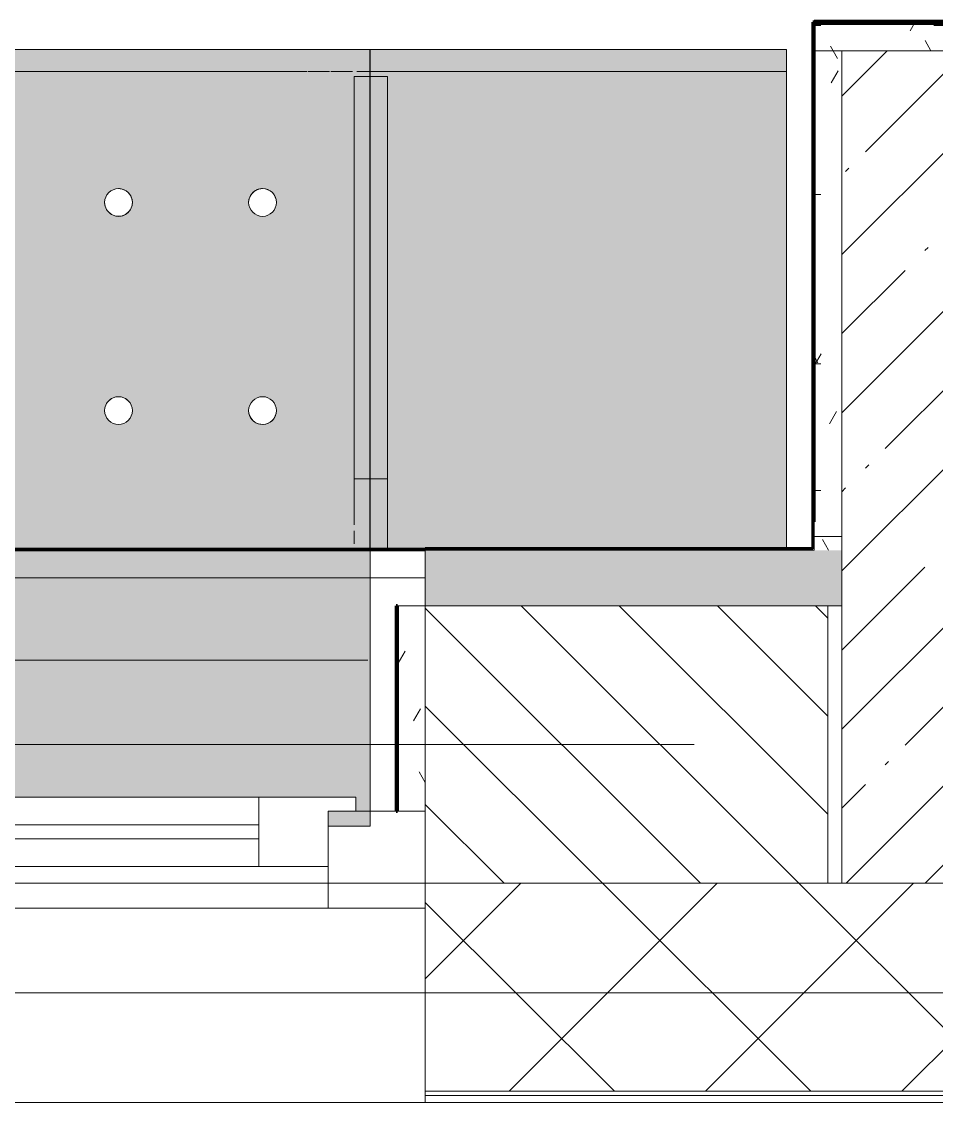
# Model space of a CAD drawing. Header units: millimetres. Extents: x -3245 to 186632, y -8553 to 29000.
# Drawn here: x 21319 to 21978, y -258 to 521 of the extents above; entities that cross this region are included whole.
import ezdxf

# ---------------------------------------------------------------- set-up
doc = ezdxf.new("R2010")
doc.units = ezdxf.units.MM
doc.linetypes.add('Осевая', pattern=[3175, 635, -476.25, 1587.5, -476.25])
for name, color, linetype, lineweight in [('A-DETL', 7, 'Continuous', 9), ('A-GLAZ', 7, 'Continuous', 9), ('A-GLAZ-1', 7, 'Continuous', 13), ('A-WALL', 7, 'Continuous', 9), ('A-WALL-IDEN', 7, 'Continuous', 9), ('I-WALL', 7, 'Continuous', 9), ('S-COLS', 7, 'Continuous', 9), ('Оси-2', 7, 'Осевая', 9)]:
    doc.layers.add(name, color=color, linetype=linetype, lineweight=lineweight)
for name, color, linetype, lineweight, true_color in [('A-WALL-1', 7, 'Continuous', 9, 0xc0c0c0), ('A-WALL-4', 7, 'Continuous', 9, 0xff80c0), ('I-WALL-10', 7, 'Continuous', 80, 0xff80c0), ('I-WALL-17', 7, 'Continuous', 53, 0xeaa7bf), ('I-WALL-18', 7, 'Continuous', 53, 0xe0bbbf), ('I-WALL-23', 7, 'Continuous', 80, 0xffd2ff), ('I-WALL-5', 7, 'Continuous', 9, 0xc0c0c0), ('I-WALL-6', 7, 'Continuous', 9, 0xcbc7bf), ('S-WALL-ANLY', 7, 'Continuous', 13, 0x008040), ('S-WALL-ANLY-1', 7, 'Continuous', 5, 0x008040), ('Знаки-2', 9, 'Continuous', 9, 0x808080), ('Знаки-3', 7, 'Continuous', 9, 0xd1cabb), ('Знаки-5', 7, 'Continuous', 9, 0xc1bbaf), ('Знаки-6', 7, 'Continuous', 9, 0xaba79f), ('Знаки-7', 7, 'Continuous', 9, 0xd5cdbe), ('Знаки-8', 7, 'Continuous', 9, 0xccc5b7), ('Знаки-9', 7, 'Continuous', 9, 0xd4ccbd)]:
    doc.layers.add(name, color=color, linetype=linetype, lineweight=lineweight, true_color=true_color)
doc.layers.add('Знаки-4', color=7, linetype='Continuous', lineweight=9, transparency=0.5)
pattern_1 = [(0, (0, 0), (121.92, 30.48), [10.058, -81.382, 10.058, -81.382, -487.68]), (0, (0, 0), (121.92, 30.48), [-182.88, 10.058, -172.822, 10.058, -81.382, -213.36]), (0, (0, 0), (121.92, 30.48), [-457.2, 10.058, -50.902, 10.058, -142.342]), (120, (45.72, 15.24), (-87.356454, 90.345817), [10.058, -81.382, 10.058, -81.382, -487.68]), (120, (45.72, 15.24), (-87.356454, 90.345817), [-182.88, 10.058, -172.822, 10.058, -81.382, -213.36]), (120, (45.72, 15.24), (-87.356454, 90.345817), [-457.2, 10.058, -50.902, 10.058, -142.342]), (240, (60.96, 76.2), (-34.563546, -120.825817), [10.058, -81.382, 10.058, -81.382, -487.68]), (240, (60.96, 76.2), (-34.563546, -120.825817), [-182.88, 10.058, -172.822, 10.058, -81.382, -213.36]), (240, (60.96, 76.2), (-34.563546, -120.825817), [-457.2, 10.058, -50.902, 10.058, -142.342])]

# ---------------------------------------------------------------- blocks, each defined once
blk = doc.blocks.new('120_Окно_СКБ_2Ст - 120_Окно_СКБ_2Ст 2800х2500_створка_-22445922-План отделки стен 2 этажа в осях 1-12')
at = {"layer": 'A-GLAZ'}
for p, q in [((1400, -57), (-1400, -57)), ((-1280, -107), (450, -107)), ((450, -117), (-1280, -117)), ((-1380, -127), (-1360.24, -127)), ((-1360.24, -127), (-1350, -127))]:
    blk.add_line(p, q, dxfattribs=at)
at = {"layer": 'A-GLAZ-1'}
for p, q in [((-1400, -127), (-1400, -57)), ((-1400, -57), (-1330, -57)), ((-1330, -57), (-1330, -127)), ((500, -87), (-1330, -87)), ((-1330, -87), (-1330, -127)), ((-1280, -137), (-1280, -87)), ((-1330, -127), (-1400, -127)), ((-1330, -127), (-1350, -127)), ((-1350, -127), (-1350, -137)), ((-1350, -137), (520, -137)), ((520, -137), (-1350, -137))]:
    blk.add_line(p, q, dxfattribs=at)
blk = doc.blocks.new('BSC_Колонна _Прямоугольная - 600х600-V61-План отделки стен 2 этажа в осях 1-12')
at = {"layer": 'S-COLS'}
h = blk.add_hatch(dxfattribs=at)
h.set_pattern_fill('FP_70', color=256, style=0, pattern_type=2)
h.set_pattern_definition([(45, (-22210, -200), (-57.02463, 57.02463), []), (45, (-22152.975, -200), (-57.02463, 57.02463), [100.806, -20.161, 3.353, -16.808])])
h.paths.add_polyline_path([(-300, -300), (300, -300), (300, 300), (-300, 300), (-300, 101.89)])
for p, q in [((300, 300), (-300, 300)), ((-300, 300), (-300, -300)), ((300, -300), (300, 300)), ((-300, -300), (300, -300))]:
    blk.add_line(p, q, dxfattribs=at)
blk = doc.blocks.new('Зашивка радиатора_ с перфорацией М4 - Зашивка радиатора_ с перфорацией М4-30943701-План отделки стен 2 этажа в осях 1-12')
at = {"layer": 'Знаки-4'}
for points in [[(2260.24, 380), (2260.24, 369), (2280.24, 369), (2280.24, 359), (1480.24, 359), (1480.24, 369), (1500.24, 369), (1500.24, 380), (1430.24, 380), (1430.24, 369), (1450.24, 369), (1450.24, 359), (-419.76, 359), (-419.76, 369), (-399.76, 369), (-399.76, 380), (-430, 380), (-430, 180), (2330, 180), (2330, 221), (2310.24, 221), (2310.24, 369), (2330, 369), (2330, 380), (2280.24, 380)], [(2283.51, -163.94), (-430, -163.94), (-429.76, -179.94), (2330, -179.59), (2330, -163.94), (2299.18, -163.94)], [(-301.77, -163.94), (-319, -164.03), (-318.32, -179.94), (-279, -179.94), (-279.68, -163.94), (-299, -163.94)], [(-285.22, -163.94), (-319, -164.03), (-318.32, -179.94), (-279, -179.94), (-279.68, -163.94), (-284.86, -163.94)], [(-290.34, -163.94), (-309, -164.84), (-308.66, -179.94), (-289, -179.94), (-289.34, -163.94)], [(-290.34, -163.94), (-309, -164.84), (-308.66, -179.94), (-289, -179.94), (-289.34, -163.94)], [(-208.66, -163.94), (-219, -165.1), (-218.32, -179.94), (-179, -179.94), (-179.68, -163.94), (-207.66, -163.94)], [(-190.34, -163.94), (-219, -165.1), (-218.32, -179.94), (-179, -179.94), (-179.68, -163.94), (-189.34, -163.94)], [(-189, -163.94), (-209, -164.4), (-208.66, -179.94), (-189, -179.94)], [(-191.93, -163.94), (-209, -164.4), (-208.66, -179.94), (-189, -179.94), (-189.34, -163.94), (-190.34, -163.94)]]:
    blk.add_hatch(color=256, dxfattribs=at).paths.add_polyline_path(points)
h = blk.add_hatch(color=256, dxfattribs=at)
h.paths.add_polyline_path([(2330.24, 180), (-430, 180), (-430, -179.94), (2330.24, -179.94), (2330.24, 136.79)])
h.paths.add_polyline_path([(892.49, 90.35), (897.49, 89.02), (901.15, 85.35), (902.49, 80.35), (901.15, 75.35), (897.49, 71.69), (892.49, 70.35), (887.49, 71.69), (883.83, 75.35), (882.49, 80.35), (883.83, 85.35), (887.49, 89.02), (889.9, 90.01)])
h.paths.add_polyline_path([(1203.74, 90.35), (1208.74, 89.02), (1212.4, 85.35), (1213.74, 80.35), (1212.4, 75.35), (1208.74, 71.69), (1203.74, 70.35), (1198.74, 71.69), (1195.08, 75.35), (1193.74, 80.35), (1195.08, 85.35), (1198.74, 89.02), (1201.15, 90.01)])
h.paths.add_polyline_path([(1307.49, 90.35), (1312.49, 89.02), (1316.15, 85.35), (1317.49, 80.35), (1316.15, 75.35), (1312.49, 71.69), (1307.49, 70.35), (1302.49, 71.69), (1298.83, 75.35), (1297.49, 80.35), (1298.83, 85.35), (1302.49, 89.02), (1304.9, 90.01)])
h.paths.add_polyline_path([(1929.99, 90.35), (1934.99, 89.02), (1938.65, 85.35), (1939.99, 80.35), (1938.65, 75.35), (1934.99, 71.69), (1929.99, 70.35), (1924.99, 71.69), (1921.33, 75.35), (1919.99, 80.35), (1921.33, 85.35), (1924.99, 89.02), (1927.4, 90.01)])
h.paths.add_polyline_path([(2033.74, 90.35), (2038.74, 89.02), (2042.4, 85.35), (2043.74, 80.35), (2042.4, 75.35), (2038.74, 71.69), (2033.74, 70.35), (2028.74, 71.69), (2025.08, 75.35), (2023.74, 80.35), (2025.08, 85.35), (2028.74, 89.02), (2031.15, 90.01)])
h.paths.add_polyline_path([(2241.24, 90.35), (2246.24, 89.02), (2249.9, 85.35), (2251.24, 80.35), (2249.9, 75.35), (2246.24, 71.69), (2241.24, 70.35), (2236.24, 71.69), (2232.58, 75.35), (2231.24, 80.35), (2232.58, 85.35), (2236.24, 89.02), (2238.65, 90.01)])
h.paths.add_polyline_path([(2137.49, 90.35), (2142.49, 89.02), (2146.15, 85.35), (2147.49, 80.35), (2146.15, 75.35), (2142.49, 71.69), (2137.49, 70.35), (2132.49, 71.69), (2128.83, 75.35), (2127.49, 80.35), (2128.83, 85.35), (2132.49, 89.02), (2134.9, 90.01)])
h.paths.add_polyline_path([(1826.24, 90.35), (1831.24, 89.02), (1834.9, 85.35), (1836.24, 80.35), (1834.9, 75.35), (1831.24, 71.69), (1826.24, 70.35), (1821.24, 71.69), (1817.58, 75.35), (1816.24, 80.35), (1817.58, 85.35), (1821.24, 89.02), (1823.65, 90.01)])
h.paths.add_polyline_path([(1411.24, 90.35), (1416.24, 89.02), (1419.9, 85.35), (1421.24, 80.35), (1419.9, 75.35), (1416.24, 71.69), (1411.24, 70.35), (1406.24, 71.69), (1402.58, 75.35), (1401.24, 80.35), (1402.58, 85.35), (1406.24, 89.02), (1408.65, 90.01)])
h.paths.add_polyline_path([(996.24, 90.35), (1001.24, 89.02), (1004.9, 85.35), (1006.24, 80.35), (1004.9, 75.35), (1001.24, 71.69), (996.24, 70.35), (991.24, 71.69), (987.58, 75.35), (986.24, 80.35), (987.58, 85.35), (991.24, 89.02), (995.21, 90.22)])
h.paths.add_polyline_path([(1099.99, 90.35), (1104.99, 89.02), (1108.65, 85.35), (1109.99, 80.35), (1108.65, 75.35), (1104.99, 71.69), (1099.99, 70.35), (1094.99, 71.69), (1091.33, 75.35), (1089.99, 80.35), (1091.33, 85.35), (1094.99, 89.02), (1097.4, 90.01)])
h.paths.add_polyline_path([(1514.99, 90.35), (1519.99, 89.02), (1523.65, 85.35), (1524.99, 80.35), (1523.65, 75.35), (1519.99, 71.69), (1514.99, 70.35), (1509.99, 71.69), (1506.33, 75.35), (1504.99, 80.35), (1506.33, 85.35), (1509.99, 89.02), (1512.4, 90.01)])
h.paths.add_polyline_path([(1722.49, 90.35), (1727.49, 89.02), (1731.15, 85.35), (1732.49, 80.35), (1731.15, 75.35), (1727.49, 71.69), (1722.49, 70.35), (1717.49, 71.69), (1713.83, 75.35), (1712.49, 80.35), (1713.83, 85.35), (1717.49, 89.02), (1719.9, 90.01)])
h.paths.add_polyline_path([(1618.74, 90.35), (1623.74, 89.02), (1627.4, 85.35), (1628.74, 80.35), (1627.4, 75.35), (1623.74, 71.69), (1618.74, 70.35), (1613.74, 71.69), (1610.08, 75.35), (1608.74, 80.35), (1610.08, 85.35), (1613.74, 89.02), (1616.15, 90.01)])
h.paths.add_polyline_path([(166.24, 90.35), (171.24, 89.02), (174.9, 85.35), (176.24, 80.35), (174.9, 75.35), (171.24, 71.69), (166.24, 70.35), (161.24, 71.69), (157.58, 75.35), (156.24, 80.35), (157.58, 85.35), (161.24, 89.02), (163.65, 90.01)])
h.paths.add_polyline_path([(-41.26, 90.35), (-36.26, 89.02), (-32.6, 85.35), (-31.26, 80.35), (-32.6, 75.35), (-36.26, 71.69), (-41.26, 70.35), (-46.26, 71.69), (-49.92, 75.35), (-51.26, 80.35), (-49.92, 85.35), (-46.26, 89.02), (-43.85, 90.01)])
h.paths.add_polyline_path([(-248.76, 90.35), (-243.76, 89.02), (-240.1, 85.35), (-238.76, 80.35), (-240.1, 75.35), (-243.76, 71.69), (-248.76, 70.35), (-253.76, 71.69), (-257.42, 75.35), (-258.76, 80.35), (-257.42, 85.35), (-253.76, 89.02), (-251.35, 90.01)])
h.paths.add_polyline_path([(581.24, 90.35), (586.24, 89.02), (589.9, 85.35), (591.24, 80.35), (589.9, 75.35), (586.24, 71.69), (581.24, 70.35), (576.24, 71.69), (572.58, 75.35), (571.24, 80.35), (572.58, 85.35), (576.24, 89.02), (578.65, 90.01)])
h.paths.add_polyline_path([(-352.51, 90.35), (-347.51, 89.02), (-343.85, 85.35), (-342.51, 80.35), (-343.85, 75.35), (-347.51, 71.69), (-352.51, 70.35), (-357.51, 71.69), (-361.17, 75.35), (-362.51, 80.35), (-361.17, 85.35), (-357.51, 89.02), (-355.1, 90.01)])
h.paths.add_polyline_path([(684.99, 90.35), (689.99, 89.02), (693.65, 85.35), (694.99, 80.35), (693.65, 75.35), (689.99, 71.69), (684.99, 70.35), (679.99, 71.69), (676.33, 75.35), (674.99, 80.35), (676.33, 85.35), (679.99, 89.02), (682.4, 90.01)])
h.paths.add_polyline_path([(-145.01, 90.35), (-140.01, 89.02), (-136.35, 85.35), (-135.01, 80.35), (-136.35, 75.35), (-140.01, 71.69), (-145.01, 70.35), (-150.01, 71.69), (-153.67, 75.35), (-155.01, 80.35), (-153.67, 85.35), (-150.01, 89.02), (-147.6, 90.01)])
h.paths.add_polyline_path([(62.49, 90.35), (67.49, 89.02), (71.15, 85.35), (72.49, 80.35), (71.15, 75.35), (67.49, 71.69), (62.49, 70.35), (57.49, 71.69), (53.83, 75.35), (52.49, 80.35), (53.83, 85.35), (57.49, 89.02), (59.9, 90.01)])
h.paths.add_polyline_path([(373.74, 90.35), (378.74, 89.02), (382.4, 85.35), (383.74, 80.35), (382.4, 75.35), (378.74, 71.69), (373.74, 70.35), (368.74, 71.69), (365.08, 75.35), (363.74, 80.35), (365.08, 85.35), (368.74, 89.02), (371.15, 90.01)])
h.paths.add_polyline_path([(477.49, 90.35), (482.49, 89.02), (486.15, 85.35), (487.49, 80.35), (486.15, 75.35), (482.49, 71.69), (477.49, 70.35), (472.49, 71.69), (468.83, 75.35), (467.49, 80.35), (468.83, 85.35), (472.49, 89.02), (474.9, 90.01)])
h.paths.add_polyline_path([(788.74, 90.35), (793.74, 89.02), (797.4, 85.35), (798.74, 80.35), (797.4, 75.35), (793.74, 71.69), (788.74, 70.35), (783.74, 71.69), (780.08, 75.35), (778.74, 80.35), (780.08, 85.35), (783.74, 89.02), (786.15, 90.01)])
h.paths.add_polyline_path([(269.99, 90.35), (274.99, 89.02), (278.65, 85.35), (279.99, 80.35), (278.65, 75.35), (274.99, 71.69), (269.99, 70.35), (264.99, 71.69), (261.33, 75.35), (259.99, 80.35), (261.33, 85.35), (264.99, 89.02), (267.4, 90.01)])
h.paths.add_polyline_path([(2033.74, -59.65), (2038.74, -60.98), (2042.4, -64.65), (2043.74, -69.65), (2042.4, -74.65), (2038.74, -78.31), (2033.74, -79.65), (2028.74, -78.31), (2025.08, -74.65), (2023.74, -69.65), (2025.08, -64.65), (2028.74, -60.98), (2031.15, -59.99)])
h.paths.add_polyline_path([(2137.49, -59.65), (2142.49, -60.98), (2146.15, -64.65), (2147.49, -69.65), (2146.15, -74.65), (2142.49, -78.31), (2137.49, -79.65), (2132.49, -78.31), (2128.83, -74.65), (2127.49, -69.65), (2128.83, -64.65), (2132.49, -60.98), (2134.9, -59.99)])
h.paths.add_polyline_path([(1722.49, -59.65), (1727.49, -60.98), (1731.15, -64.65), (1732.49, -69.65), (1731.15, -74.65), (1727.49, -78.31), (1722.49, -79.65), (1717.49, -78.31), (1713.83, -74.65), (1712.49, -69.65), (1713.83, -64.65), (1717.49, -60.98), (1719.9, -59.99)])
h.paths.add_polyline_path([(1929.99, -59.65), (1934.99, -60.98), (1938.65, -64.65), (1939.99, -69.65), (1938.65, -74.65), (1934.99, -78.31), (1929.99, -79.65), (1924.99, -78.31), (1921.33, -74.65), (1919.99, -69.65), (1921.33, -64.65), (1924.99, -60.98), (1927.4, -59.99)])
h.paths.add_polyline_path([(788.74, -59.65), (793.74, -60.98), (797.4, -64.65), (798.74, -69.65), (797.4, -74.65), (793.74, -78.31), (788.74, -79.65), (783.74, -78.31), (780.08, -74.65), (778.74, -69.65), (780.08, -64.65), (783.74, -60.98), (786.15, -59.99)])
h.paths.add_polyline_path([(996.24, -59.65), (1001.24, -60.98), (1004.9, -64.65), (1006.24, -69.65), (1004.9, -74.65), (1001.24, -78.31), (996.24, -79.65), (991.24, -78.31), (987.58, -74.65), (986.24, -69.65), (987.58, -64.65), (991.24, -60.98), (995.21, -59.78)])
h.paths.add_polyline_path([(892.49, -59.65), (897.49, -60.98), (901.15, -64.65), (902.49, -69.65), (901.15, -74.65), (897.49, -78.31), (892.49, -79.65), (887.49, -78.31), (883.83, -74.65), (882.49, -69.65), (883.83, -64.65), (887.49, -60.98), (889.9, -59.99)])
h.paths.add_polyline_path([(1099.99, -59.65), (1104.99, -60.98), (1108.65, -64.65), (1109.99, -69.65), (1108.65, -74.65), (1104.99, -78.31), (1099.99, -79.65), (1094.99, -78.31), (1091.33, -74.65), (1089.99, -69.65), (1091.33, -64.65), (1094.99, -60.98), (1097.4, -59.99)])
h.paths.add_polyline_path([(1826.24, -59.65), (1831.24, -60.98), (1834.9, -64.65), (1836.24, -69.65), (1834.9, -74.65), (1831.24, -78.31), (1826.24, -79.65), (1821.24, -78.31), (1817.58, -74.65), (1816.24, -69.65), (1817.58, -64.65), (1821.24, -60.98), (1823.65, -59.99)])
h.paths.add_polyline_path([(2241.24, -59.65), (2246.24, -60.98), (2249.9, -64.65), (2251.24, -69.65), (2249.9, -74.65), (2246.24, -78.31), (2241.24, -79.65), (2236.24, -78.31), (2232.58, -74.65), (2231.24, -69.65), (2232.58, -64.65), (2236.24, -60.98), (2238.65, -59.99)])
h.paths.add_polyline_path([(1307.49, -59.65), (1312.49, -60.98), (1316.15, -64.65), (1317.49, -69.65), (1316.15, -74.65), (1312.49, -78.31), (1307.49, -79.65), (1302.49, -78.31), (1298.83, -74.65), (1297.49, -69.65), (1298.83, -64.65), (1302.49, -60.98), (1304.9, -59.99)])
h.paths.add_polyline_path([(1514.99, -59.65), (1519.99, -60.98), (1523.65, -64.65), (1524.99, -69.65), (1523.65, -74.65), (1519.99, -78.31), (1514.99, -79.65), (1509.99, -78.31), (1506.33, -74.65), (1504.99, -69.65), (1506.33, -64.65), (1509.99, -60.98), (1512.4, -59.99)])
h.paths.add_polyline_path([(1618.74, -59.65), (1623.74, -60.98), (1627.4, -64.65), (1628.74, -69.65), (1627.4, -74.65), (1623.74, -78.31), (1618.74, -79.65), (1613.74, -78.31), (1610.08, -74.65), (1608.74, -69.65), (1610.08, -64.65), (1613.74, -60.98), (1616.15, -59.99)])
h.paths.add_polyline_path([(1411.24, -59.65), (1416.24, -60.98), (1419.9, -64.65), (1421.24, -69.65), (1419.9, -74.65), (1416.24, -78.31), (1411.24, -79.65), (1406.24, -78.31), (1402.58, -74.65), (1401.24, -69.65), (1402.58, -64.65), (1406.24, -60.98), (1408.65, -59.99)])
h.paths.add_polyline_path([(1203.74, -59.65), (1208.74, -60.98), (1212.4, -64.65), (1213.74, -69.65), (1212.4, -74.65), (1208.74, -78.31), (1203.74, -79.65), (1198.74, -78.31), (1195.08, -74.65), (1193.74, -69.65), (1195.08, -64.65), (1198.74, -60.98), (1201.15, -59.99)])
h.paths.add_polyline_path([(62.49, -59.65), (67.49, -60.98), (71.15, -64.65), (72.49, -69.65), (71.15, -74.65), (67.49, -78.31), (62.49, -79.65), (57.49, -78.31), (53.83, -74.65), (52.49, -69.65), (53.83, -64.65), (57.49, -60.98), (59.9, -59.99)])
h.paths.add_polyline_path([(-248.76, -59.65), (-243.76, -60.98), (-240.1, -64.65), (-238.76, -69.65), (-240.1, -74.65), (-243.76, -78.31), (-248.76, -79.65), (-253.76, -78.31), (-257.42, -74.65), (-258.76, -69.65), (-257.42, -64.65), (-253.76, -60.98), (-251.35, -59.99)])
h.paths.add_polyline_path([(166.24, -59.65), (171.24, -60.98), (174.9, -64.65), (176.24, -69.65), (174.9, -74.65), (171.24, -78.31), (166.24, -79.65), (161.24, -78.31), (157.58, -74.65), (156.24, -69.65), (157.58, -64.65), (161.24, -60.98), (163.65, -59.99)])
h.paths.add_polyline_path([(269.99, -59.65), (274.99, -60.98), (278.65, -64.65), (279.99, -69.65), (278.65, -74.65), (274.99, -78.31), (269.99, -79.65), (264.99, -78.31), (261.33, -74.65), (259.99, -69.65), (261.33, -64.65), (264.99, -60.98), (267.4, -59.99)])
h.paths.add_polyline_path([(373.74, -59.65), (378.74, -60.98), (382.4, -64.65), (383.74, -69.65), (382.4, -74.65), (378.74, -78.31), (373.74, -79.65), (368.74, -78.31), (365.08, -74.65), (363.74, -69.65), (365.08, -64.65), (368.74, -60.98), (371.15, -59.99)])
h.paths.add_polyline_path([(477.49, -59.65), (482.49, -60.98), (486.15, -64.65), (487.49, -69.65), (486.15, -74.65), (482.49, -78.31), (477.49, -79.65), (472.49, -78.31), (468.83, -74.65), (467.49, -69.65), (468.83, -64.65), (472.49, -60.98), (474.9, -59.99)])
h.paths.add_polyline_path([(-352.51, -59.65), (-347.51, -60.98), (-343.85, -64.65), (-342.51, -69.65), (-343.85, -74.65), (-347.51, -78.31), (-352.51, -79.65), (-357.51, -78.31), (-361.17, -74.65), (-362.51, -69.65), (-361.17, -64.65), (-357.51, -60.98), (-355.1, -59.99)])
h.paths.add_polyline_path([(-41.26, -59.65), (-36.26, -60.98), (-32.6, -64.65), (-31.26, -69.65), (-32.6, -74.65), (-36.26, -78.31), (-41.26, -79.65), (-46.26, -78.31), (-49.92, -74.65), (-51.26, -69.65), (-49.92, -64.65), (-46.26, -60.98), (-43.85, -59.99)])
h.paths.add_polyline_path([(-145.01, -59.65), (-140.01, -60.98), (-136.35, -64.65), (-135.01, -69.65), (-136.35, -74.65), (-140.01, -78.31), (-145.01, -79.65), (-150.01, -78.31), (-153.67, -74.65), (-155.01, -69.65), (-153.67, -64.65), (-150.01, -60.98), (-147.6, -59.99)])
h.paths.add_polyline_path([(581.24, -59.65), (586.24, -60.98), (589.9, -64.65), (591.24, -69.65), (589.9, -74.65), (586.24, -78.31), (581.24, -79.65), (576.24, -78.31), (572.58, -74.65), (571.24, -69.65), (572.58, -64.65), (576.24, -60.98), (578.65, -59.99)])
h.paths.add_polyline_path([(684.99, -59.65), (689.99, -60.98), (693.65, -64.65), (694.99, -69.65), (693.65, -74.65), (689.99, -78.31), (684.99, -79.65), (679.99, -78.31), (676.33, -74.65), (674.99, -69.65), (676.33, -64.65), (679.99, -60.98), (682.4, -59.99)])
at = {"layer": 'Знаки-2'}
for p, q in [((-399.76, 380), (-430, 380)), ((-430, 380), (-430, 180)), ((-430, 180), (2330, 180)), ((2330.24, 180), (-430, 180)), ((-430, 180), (-430, -179.94)), ((-430, -179.94), (2330.24, -179.94))]:
    blk.add_line(p, q, dxfattribs=at)
for centre, start, end in [((-352.51, 80.35), 0, 180), ((-248.76, 80.35), 0, 180), ((-352.51, 80.35), 180, 0), ((-248.76, 80.35), 180, 0), ((-352.51, -69.65), 0, 180), ((-248.76, -69.65), 0, 180), ((-352.51, -69.65), 180, 0), ((-248.76, -69.65), 180, 0)]:
    blk.add_arc(centre, 10, start, end, dxfattribs=at)
at = {"layer": 'Знаки-3'}
for p, q in [((-430, -163.94), (-430, -179.94)), ((-309, -163.94), (-318.32, -163.94)), ((-307.72, -163.94), (-304.18, -163.94)), ((-304.18, -163.94), (-307.72, -163.94)), ((-304, -163.94), (-301.8, -163.94)), ((-301.8, -163.94), (-304, -163.94)), ((-301.61, -163.94), (-294, -163.94)), ((-294, -163.94), (-301.61, -163.94)), ((-293.82, -163.94), (-290.28, -163.94)), ((-290.28, -163.94), (-293.82, -163.94)), ((-285.22, -163.94), (-289, -163.94)), ((-279.68, -163.94), (-284.86, -163.94)), ((-209, -163.94), (-218.32, -163.94)), ((-209, -163.94), (-208.66, -163.94)), ((-206.07, -163.94), (-209, -163.94)), ((-208.66, -163.94), (-204.19, -163.94)), ((-204.19, -163.94), (-206.07, -163.94)), ((-204, -163.94), (-202.49, -163.94)), ((-202.49, -163.94), (-204, -163.94)), ((-201.59, -163.94), (-194, -163.94)), ((-196.41, -163.94), (-201.59, -163.94)), ((-194, -163.94), (-196.41, -163.94)), ((-193.81, -163.94), (-191.93, -163.94)), ((-189.34, -163.94), (-193.81, -163.94)), ((-191.93, -163.94), (-189, -163.94)), ((-189, -163.94), (-189.34, -163.94)), ((-179.68, -163.94), (-189, -163.94)), ((-318.32, -179.94), (-309, -179.94)), ((-307.72, -179.94), (-304.18, -179.94)), ((-304.18, -179.94), (-307.72, -179.94)), ((-304, -179.94), (-294, -179.94)), ((-294, -179.94), (-304, -179.94)), ((-293.82, -179.94), (-290.28, -179.94)), ((-290.28, -179.94), (-293.82, -179.94)), ((-289, -179.94), (-279.68, -179.94)), ((-218.32, -179.94), (-209, -179.94)), ((-209, -179.94), (-204.19, -179.94)), ((-204.19, -179.94), (-209, -179.94)), ((-204, -179.94), (-194, -179.94)), ((-194, -179.94), (-204, -179.94)), ((-193.81, -179.94), (-189, -179.94)), ((-189, -179.94), (-193.81, -179.94)), ((-189, -179.94), (-179.68, -179.94))]:
    blk.add_line(p, q, dxfattribs=at)
at = {"layer": 'Знаки-5'}
for p, q in [((-430, -179.94), (-430, 180)), ((2330, 180), (-429.76, 180)), ((-429.76, 180), (2330, 180)), ((-430, -163.94), (-430, -179.94)), ((-420.39, -163.94), (-429.76, -163.94)), ((-401.59, -163.94), (-417.27, -163.94)), ((-385.1, -163.94), (-400.77, -163.94)), ((-319, -163.94), (-384.53, -163.94)), ((-319, -163.94), (-285.19, -163.94)), ((-285.19, -163.94), (-319, -163.94)), ((-284.86, -163.94), (-279, -163.94)), ((-279, -163.94), (-284.86, -163.94)), ((-219.01, -163.94), (-279, -163.94)), ((-219, -163.94), (-209, -163.94)), ((-209, -163.94), (-219, -163.94)), ((-209, -163.94), (-202.49, -163.94)), ((-202.49, -163.94), (-209, -163.94)), ((-201.59, -163.94), (-189, -163.94)), ((-189, -163.94), (-201.59, -163.94)), ((-189, -163.94), (-179, -163.94)), ((-179, -163.94), (-189, -163.94)), ((-429.76, -179.94), (-319, -179.94)), ((-319, -179.94), (-279, -179.94)), ((-279, -179.94), (-319, -179.94)), ((-279, -179.94), (-219, -179.94)), ((-219, -179.94), (-209, -179.94)), ((-209, -179.94), (-219, -179.94)), ((-209, -179.94), (-189, -179.94)), ((-208.66, -179.94), (-209, -179.94)), ((-189, -179.94), (-208.66, -179.94)), ((-189, -179.94), (-179, -179.94)), ((-179, -179.94), (-189, -179.94))]:
    blk.add_line(p, q, dxfattribs=at)
at = {"layer": 'Знаки-6'}
for p, q in [((-430, 180), (-430, 380)), ((-430, 380), (-399.76, 380)), ((-429.76, -163.94), (-420.39, -163.94)), ((-417.27, -163.94), (-401.59, -163.94)), ((-400.77, -163.94), (-385.1, -163.94)), ((-384.53, -163.94), (2282.94, -163.94)), ((2330.24, -179.94), (-429.76, -179.94)), ((2330, -179.94), (-429.76, -179.94))]:
    blk.add_line(p, q, dxfattribs=at)
for centre, start, end in [((-352.51, 80.35), 0, 165), ((-248.76, 80.35), 0, 180), ((-352.51, 80.35), 165, 180), ((-352.51, 80.35), 180, 360), ((-248.76, 80.35), 180, 225), ((-248.76, 80.35), 345, 0), ((-248.76, 80.35), 225, 345), ((-352.51, -69.65), 0, 180), ((-248.76, -69.65), 75, 180), ((-248.76, -69.65), 60, 75), ((-248.76, -69.65), 30, 60), ((-352.51, -69.65), 180, 225), ((-352.51, -69.65), 300, 360), ((-248.76, -69.65), 180, 255), ((-248.76, -69.65), 270, 360), ((-248.76, -69.65), 0, 30), ((-352.51, -69.65), 225, 270), ((-352.51, -69.65), 270, 285), ((-352.51, -69.65), 285, 300), ((-248.76, -69.65), 255, 270)]:
    blk.add_arc(centre, 10, start, end, dxfattribs=at)
at = {"layer": 'Знаки-7'}
for p, q in [((-304.18, -163.94), (-307.66, -163.94)), ((-301.77, -163.94), (-304, -163.94)), ((-294, -163.94), (-301.59, -163.94)), ((-290.34, -163.94), (-293.82, -163.94)), ((-204.18, -163.94), (-207.66, -163.94)), ((-202.46, -163.94), (-204, -163.94)), ((-194, -163.94), (-201.59, -163.94)), ((-190.34, -163.94), (-193.82, -163.94)), ((-307.66, -179.94), (-304.18, -179.94)), ((-304, -179.94), (-294, -179.94)), ((-293.82, -179.94), (-290.34, -179.94)), ((-207.66, -179.94), (-204.18, -179.94)), ((-204, -179.94), (-194, -179.94)), ((-193.82, -179.94), (-190.34, -179.94))]:
    blk.add_line(p, q, dxfattribs=at)
at = {"layer": 'Знаки-8'}
for p, q in [((-319, -163.94), (-309, -163.94)), ((-309, -163.94), (-319, -163.94)), ((-309, -163.94), (-304.19, -163.94)), ((-304.19, -163.94), (-309, -163.94)), ((-304, -163.94), (-301.78, -163.94)), ((-301.78, -163.94), (-304, -163.94)), ((-301.59, -163.94), (-294, -163.94)), ((-294, -163.94), (-301.59, -163.94)), ((-293.81, -163.94), (-289, -163.94)), ((-289, -163.94), (-293.81, -163.94)), ((-289, -163.94), (-285.19, -163.94)), ((-285.19, -163.94), (-289, -163.94)), ((-284.86, -163.94), (-279, -163.94)), ((-279, -163.94), (-284.86, -163.94)), ((-219, -163.94), (-218.32, -163.94)), ((-209, -163.94), (-219, -163.94)), ((-218.32, -163.94), (-216.32, -163.94)), ((-216.32, -163.94), (-213.14, -163.94)), ((-213.14, -163.94), (-209, -163.94)), ((-207.72, -163.94), (-204.18, -163.94)), ((-204.18, -163.94), (-207.72, -163.94)), ((-204, -163.94), (-202.48, -163.94)), ((-202.48, -163.94), (-204, -163.94)), ((-201.61, -163.94), (-194, -163.94)), ((-194, -163.94), (-201.61, -163.94)), ((-193.82, -163.94), (-190.28, -163.94)), ((-190.28, -163.94), (-193.82, -163.94)), ((-189, -163.94), (-179, -163.94)), ((-179, -163.94), (-189, -163.94)), ((-319, -179.94), (-309, -179.94)), ((-309, -179.94), (-319, -179.94)), ((-309, -179.94), (-304.19, -179.94)), ((-304.19, -179.94), (-309, -179.94)), ((-304, -179.94), (-294, -179.94)), ((-294, -179.94), (-304, -179.94)), ((-293.81, -179.94), (-289, -179.94)), ((-289, -179.94), (-293.81, -179.94)), ((-289, -179.94), (-279, -179.94)), ((-279, -179.94), (-289, -179.94)), ((-219, -179.94), (-209, -179.94)), ((-209, -179.94), (-219, -179.94)), ((-207.72, -179.94), (-204.18, -179.94)), ((-204.18, -179.94), (-207.72, -179.94)), ((-204, -179.94), (-194, -179.94)), ((-194, -179.94), (-204, -179.94)), ((-193.82, -179.94), (-190.28, -179.94)), ((-190.28, -179.94), (-193.82, -179.94)), ((-189, -179.94), (-179, -179.94)), ((-179, -179.94), (-189, -179.94))]:
    blk.add_line(p, q, dxfattribs=at)
at = {"layer": 'Знаки-9'}
for p, q in [((-309, -163.94), (-304.19, -163.94)), ((-308.66, -163.94), (-309, -163.94)), ((-307.66, -163.94), (-308.66, -163.94)), ((-306.07, -163.94), (-307.66, -163.94)), ((-304.19, -163.94), (-306.07, -163.94)), ((-304, -163.94), (-301.78, -163.94)), ((-301.78, -163.94), (-304, -163.94)), ((-301.59, -163.94), (-294, -163.94)), ((-294, -163.94), (-301.59, -163.94)), ((-293.81, -163.94), (-289, -163.94)), ((-289, -163.94), (-293.81, -163.94)), ((-207.72, -163.94), (-204.18, -163.94)), ((-204.18, -163.94), (-207.72, -163.94)), ((-204, -163.94), (-202.48, -163.94)), ((-202.48, -163.94), (-204, -163.94)), ((-201.61, -163.94), (-194, -163.94)), ((-194, -163.94), (-201.61, -163.94)), ((-193.82, -163.94), (-190.28, -163.94)), ((-190.28, -163.94), (-193.82, -163.94)), ((-309, -179.94), (-307.66, -179.94)), ((-304.19, -179.94), (-309, -179.94)), ((-307.66, -179.94), (-304.19, -179.94)), ((-304, -179.94), (-301.59, -179.94)), ((-294, -179.94), (-304, -179.94)), ((-301.59, -179.94), (-294, -179.94)), ((-293.81, -179.94), (-289.34, -179.94)), ((-289, -179.94), (-293.81, -179.94)), ((-289.34, -179.94), (-289, -179.94)), ((-207.72, -179.94), (-204.18, -179.94)), ((-204.18, -179.94), (-207.72, -179.94)), ((-204, -179.94), (-194, -179.94)), ((-194, -179.94), (-204, -179.94)), ((-193.82, -179.94), (-190.28, -179.94)), ((-190.28, -179.94), (-193.82, -179.94))]:
    blk.add_line(p, q, dxfattribs=at)
blk = doc.blocks.new('Зашивка_ опоясывающая панель - Зашивка_ опоясывающая панель-V89-План отделки стен 2 этажа в осях 1-12')
at = {"layer": 'Знаки-4'}
for points in [[(-406, -110), (-406, 180), (-430, 180), (-430, -110), (-418.51, -110)], [(-423.17, -160), (-406, -160), (-406, 180), (-430, 180), (-430, -160), (-423.61, -160)]]:
    blk.add_hatch(color=256, dxfattribs=at).paths.add_polyline_path(points)
at = {"layer": 'Знаки-5'}
for p, q in [((-430, 180), (-430, -110)), ((-430, -110), (-430, 180)), ((-430, 180), (-418.75, 180)), ((-430, 180), (-418.75, 180)), ((-418.51, 180), (-406, 180)), ((-418.51, 180), (-406, 180)), ((-406, 180), (-406, -110)), ((-406, -110), (-406, 180)), ((-430, -110), (-430, -143.06)), ((-430, -110), (-418.75, -110)), ((-430, -110), (-418.75, -110)), ((-418.51, -110), (-406, -110)), ((-418.51, -110), (-406, -110)), ((-406, -160), (-406, -110)), ((-430, -147.46), (-430, -154.59)), ((-430, -154.75), (-430, -156.71)), ((-424.48, -160), (-430, -160)), ((-406, -160), (-418.75, -160))]:
    blk.add_line(p, q, dxfattribs=at)
at = {"layer": 'Знаки-6'}
for p, q in [((-430, -143.06), (-430, 180)), ((-430, 180), (-418.75, 180)), ((-418.51, 180), (-406, 180)), ((-406, 180), (-406, -160)), ((-430, -154.59), (-430, -147.46)), ((-430, -156.71), (-430, -154.75)), ((-430, -160), (-424.48, -160)), ((-418.75, -160), (-406, -160))]:
    blk.add_line(p, q, dxfattribs=at)
at = {"layer": 'Знаки-8'}
for p, q in [((-430, 180), (-430, -110)), ((-430, 180), (-418.75, 180)), ((-418.51, 180), (-406, 180)), ((-406, -110), (-406, 180))]:
    blk.add_line(p, q, dxfattribs=at)
blk = doc.blocks.new('Зашивка без перфорации М3 - М3_2-V91-План отделки стен 2 этажа в осях 1-12')
at = {"layer": 'Знаки-4'}
for points in [[(-214.46, 180), (-430, 180), (-430, -179.94), (-129.76, -179.94), (-129.76, 180)], [(-214.46, -163.94), (-430, -163.94), (-430, -179.94), (-130, -179.94), (-130, -163.94)]]:
    blk.add_hatch(color=256, dxfattribs=at).paths.add_polyline_path(points)
at = {"layer": 'Знаки-2'}
for p, q in [((-129.76, 180), (-430, 180)), ((-430, 180), (-430, -179.94)), ((-129.76, -179.94), (-129.76, 180)), ((-430, -179.94), (-129.76, -179.94))]:
    blk.add_line(p, q, dxfattribs=at)
at = {"layer": 'Знаки-3'}
blk.add_line((-130, -163.94), (-130, -179.94), dxfattribs=at)
at = {"layer": 'Знаки-5'}
for p, q in [((-129.76, 179.12), (-129.76, -179.53)), ((-130, -163.94), (-430, -163.94)), ((-430, -163.94), (-430, -179.94)), ((-130, -179.94), (-130, -163.94)), ((-430, -179.94), (-130, -179.94))]:
    blk.add_line(p, q, dxfattribs=at)
at = {"layer": 'Знаки-6'}
for p, q in [((-430, -179.94), (-430, 180)), ((-430, 180), (-130, 180)), ((-430, -163.94), (-130, -163.94)), ((-430, -163.94), (-430, -179.94)), ((-130, -179.94), (-430, -179.94)), ((-130, -179.94), (-430, -179.94))]:
    blk.add_line(p, q, dxfattribs=at)

msp = doc.modelspace()

# ---------------------------------------------------------------- hatches: boundary and pattern name
at = {"layer": 'A-WALL'}
h = msp.add_hatch(dxfattribs=at)
h.set_pattern_fill('FP_18', color=256, style=0, pattern_type=2)
h.set_pattern_definition([(135, (0, 0), (-35.35534, -35.35534), [])])
h.paths.add_polyline_path([(18160, -100), (18810, -100), (18810, 100), (18160, 100), (18160, 66.53)])
h.paths.add_polyline_path([(21654.7, -100), (21900, -100), (21900, 100), (21610, 100), (21610, -100)])
h = msp.add_hatch(dxfattribs=at)
h.set_pattern_fill('FP_14', color=256, style=0, pattern_type=2)
h.set_pattern_definition([(45, (0, 0), (-70.71068, 70.71068), []), (135, (0, 0), (-70.71068, -70.71068), [])])
h.paths.add_polyline_path([(24810, -250), (26409.74, -250), (26409.74, -100), (24810, -100), (24810, -168.83)])
h.paths.add_polyline_path([(38887.65, -250), (38887.65, -100), (37990, -100), (37990, -250), (38540, -250)])
h.paths.add_polyline_path([(33010, -250), (33870, -250), (33870, -100), (33010, -100)])
h.paths.add_polyline_path([(34770, -250), (35890, -250), (35890, -100), (34770, -100)])
h.paths.add_polyline_path([(29209.74, -250), (30910, -250), (30910, -100), (29209.74, -100), (29209.74, -168.83)])
h.paths.add_polyline_path([(21654.7, -250), (22710, -250), (22710, -100), (21610, -100), (21610, -250)])
h.paths.add_polyline_path([(18299.88, -250), (18810, -250), (18810, -100), (18160, -100), (18160, -250)])
h.paths.add_polyline_path([(8560, -250), (8560, -100), (4630, -100), (4630, -250), (8235.4, -250)])
h.paths.add_polyline_path([(11660, -250), (13010, -250), (13010, -100), (11660, -100), (11660, -168.83)])
h.paths.add_polyline_path([(16957.95, -250), (17260, -250), (17260, -100), (16110, -100), (16110, -250), (16286.98, -250)])
h.paths.add_polyline_path([(3730, -250), (3730, -100), (-260, -100), (-260, -250), (3538.65, -250)])
at = {"layer": 'I-WALL'}
h = msp.add_hatch(dxfattribs=at)
h.set_pattern_fill('FP_89', color=256, style=0, pattern_type=2)
h.set_pattern_definition(pattern_1)
h.paths.add_polyline_path([(22661.15, 500), (22710, 500), (22710, 520), (21890, 520), (21890, 500), (22510, 500)])
h = msp.add_hatch(dxfattribs=at)
h.set_pattern_fill('FP_89', color=256, style=0, pattern_type=2)
h.set_pattern_definition(pattern_1)
h.paths.add_polyline_path([(21910, 140), (21910, 500), (21890, 500), (21890, 140)])
h = msp.add_hatch(dxfattribs=at)
h.set_pattern_fill('FP_89', color=256, style=0, pattern_type=2)
h.set_pattern_definition(pattern_1)
h.paths.add_polyline_path([(21890, 150), (21910, 150), (21910, 500), (21890, 500), (21890, 301.89)])
h = msp.add_hatch(dxfattribs=at)
h.set_pattern_fill('FP_89', color=256, style=0, pattern_type=2)
h.set_pattern_definition(pattern_1)
h.paths.add_polyline_path([(21900, 100), (21910, 100), (21910, 140), (21610, 140), (21610, 100), (21654.7, 100)])
h.paths.add_polyline_path([(18299.88, 100), (18810, 100), (18810, 140), (18160, 140), (18160, 100)])
h = msp.add_hatch(dxfattribs=at)
h.set_pattern_fill('FP_89', color=256, style=0, pattern_type=2)
h.set_pattern_definition(pattern_1)
h.paths.add_polyline_path([(21590, -48), (21610, -48), (21610, 100), (21590, 100), (21590, 66.53)])

# ---------------------------------------------------------------- linework, layer by layer
at = {"layer": 'A-DETL'}
msp.add_line((21890, 500), (39099.79, 500), dxfattribs=at)
at = {"layer": 'A-WALL'}
for p, q in [((21890, 141), (21890, 140)), ((21890, 140), (21610, 140)), ((21900, 100), (21610, 100)), ((21610, -250), (22710, -250)), ((21610, -253), (22710, -253))]:
    msp.add_line(p, q, dxfattribs=at)
at = {"layer": 'A-WALL-1'}
for p, q in [((21900, -100), (21900, 100)), ((21610, -48), (21610, -258)), ((18160, -100), (21910, -100)), ((21610, -258), (18160, -258)), ((38887.65, -258), (21610, -258))]:
    msp.add_line(p, q, dxfattribs=at)
at = {"layer": 'A-WALL-4'}
msp.add_line((21890, 141), (21890, 160.5), dxfattribs=at)
at = {"layer": 'A-WALL-IDEN'}
msp.add_line((21568.69, 60.77), (21196.62, 60.77), dxfattribs=at)
at = {"layer": 'I-WALL-10'}
for p, q in [((21890, 520.5), (21889, 520.5)), ((21889, 520.5), (21889, 141)), ((21889, 520), (22730, 520)), ((22731, 521), (21890, 521)), ((21890, 521), (21890, 520.5)), ((21890, 160.5), (21890, 520)), ((21889, 160.5), (21890, 160.5)), ((21889, 141), (21610, 141)), ((21610, 141), (21610, 140))]:
    msp.add_line(p, q, dxfattribs=at)
at = {"layer": 'I-WALL-17'}
for p, q in [((21570.24, 141), (21610, 141)), ((21610, 140), (18810.24, 140))]:
    msp.add_line(p, q, dxfattribs=at)
at = {"layer": 'I-WALL-18'}
msp.add_line((18810.24, 141), (21570, 141), dxfattribs=at)
at = {"layer": 'I-WALL-23'}
for p, q in [((21590, 100), (21589, 100)), ((21589, 100), (21589, -48)), ((21590, -48), (21590, 100)), ((21589, -48), (21590, -48))]:
    msp.add_line(p, q, dxfattribs=at)
at = {"layer": 'I-WALL-5'}
for p, q in [((21890, 150), (21910, 150)), ((21610, -48), (21610, 140)), ((21610, 100), (21590, 100)), ((21900, 100), (21910, 100)), ((21590, -48), (21610, -48))]:
    msp.add_line(p, q, dxfattribs=at)
at = {"layer": 'I-WALL-6'}
msp.add_line((18810.24, 120), (21610, 120), dxfattribs=at)
at = {"layer": 'S-WALL-ANLY'}
for p, q in [((21610, -179), (18810, -179)), ((18810, -179), (21610, -179))]:
    msp.add_line(p, q, dxfattribs=at)
at = {"layer": 'S-WALL-ANLY-1'}
msp.add_line((21610, -179), (22710, -179), dxfattribs=at)
at = {"layer": 'Оси-2'}
msp.add_line((54.96, 0), (35770, 0), dxfattribs=at)

# ---------------------------------------------------------------- block references
at = {"layer": 'A-GLAZ', "rotation": 180}
msp.add_blockref('120_Окно_СКБ_2Ст - 120_Окно_СКБ_2Ст 2800х2500_створка_-22445922-План отделки стен 2 этажа в осях 1-12', (20210, -175), dxfattribs=at)
at = {"layer": 'S-COLS'}
msp.add_blockref('BSC_Колонна _Прямоугольная - 600х600-V61-План отделки стен 2 этажа в осях 1-12', (22210, 200), dxfattribs=at)
at = {"layer": 'Знаки-3', "rotation": 180}
msp.add_blockref('Зашивка без перфорации М3 - М3_2-V91-План отделки стен 2 этажа в осях 1-12', (21440.24, 321), dxfattribs=at)
at = {"layer": 'Знаки-5', "rotation": 180}
msp.add_blockref('Зашивка радиатора_ с перфорацией М4 - Зашивка радиатора_ с перфорацией М4-30943701-План отделки стен 2 этажа в осях 1-12', (21140.24, 321), dxfattribs=at)
at = {"layer": 'Знаки-6'}
msp.add_blockref('Зашивка_ опоясывающая панель - Зашивка_ опоясывающая панель-V89-План отделки стен 2 этажа в осях 1-12', (21988.75, 301.37), dxfattribs=at)

doc.saveas('drawing.dxf')
